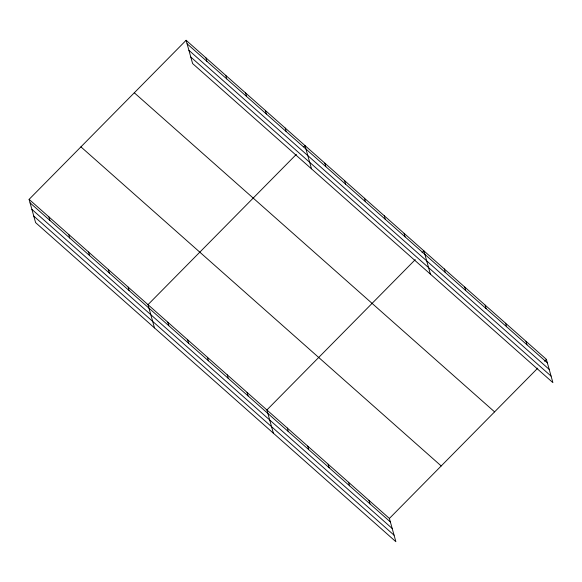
<?xml version="1.0" encoding="UTF-8"?>
<svg xmlns="http://www.w3.org/2000/svg" width="582" height="582" viewBox="0 0 582 582"><rect width="100%" height="100%" fill="white"/><g stroke="black" fill="none" stroke-linecap="round" stroke-linejoin="round"><path stroke-width="0.87" d="M29.1 199.364L389.394 518.446L395.884 541.704L35.597 222.622L29.1 199.364L186.116 40.296L546.403 359.378L552.9 382.636L192.606 63.554L186.116 40.296M296.376 154.339L147.995 304.662L154.492 327.921M303.775 146.839L305.012 145.595L311.508 168.853M415.272 259.637L266.891 409.961L273.387 433.219M422.059 252.763L423.907 250.893L430.404 274.151M389.394 518.446L537.768 368.13M544.556 361.255L546.403 359.378M187.091 43.796L547.386 362.877M188.91 50.314L549.204 369.395M190.787 57.036L551.081 376.118M134.297 92.785L494.591 411.874M80.913 146.868L441.207 465.956M30.075 202.863L390.369 521.945M31.901 209.382L392.188 528.463M33.771 216.104L394.065 535.185M525.99 341.299L526.965 344.799M505.576 323.214L506.551 326.713M485.155 305.135L486.13 308.635M464.742 287.05L465.716 290.549M444.321 268.971L445.303 272.471M404.09 233.338L405.065 236.838M384.273 215.791L385.255 219.29M364.456 198.244L365.438 201.743M344.646 180.689L345.621 184.188M324.829 163.142L325.804 166.641M285.195 128.04L286.169 131.539M265.377 110.493L266.352 113.992M368.973 500.367L369.956 503.867M245.56 92.945L246.542 96.445M348.56 482.282L349.535 485.781M225.743 75.391L226.725 78.89M328.139 464.203L329.121 467.702M205.933 57.844L206.908 61.343M307.725 446.118L308.7 449.624M287.312 428.039L288.286 431.538M247.074 392.406L248.056 395.906M227.264 374.859L228.239 378.358M207.447 357.312L208.421 360.811M187.63 339.757L188.604 343.256M167.812 322.21L168.787 325.709M128.178 287.108L129.16 290.607M108.361 269.561L109.343 273.06M88.551 252.013L89.526 255.513M68.734 234.466L69.709 237.965M48.917 216.911L49.892 220.411"/></g></svg>
